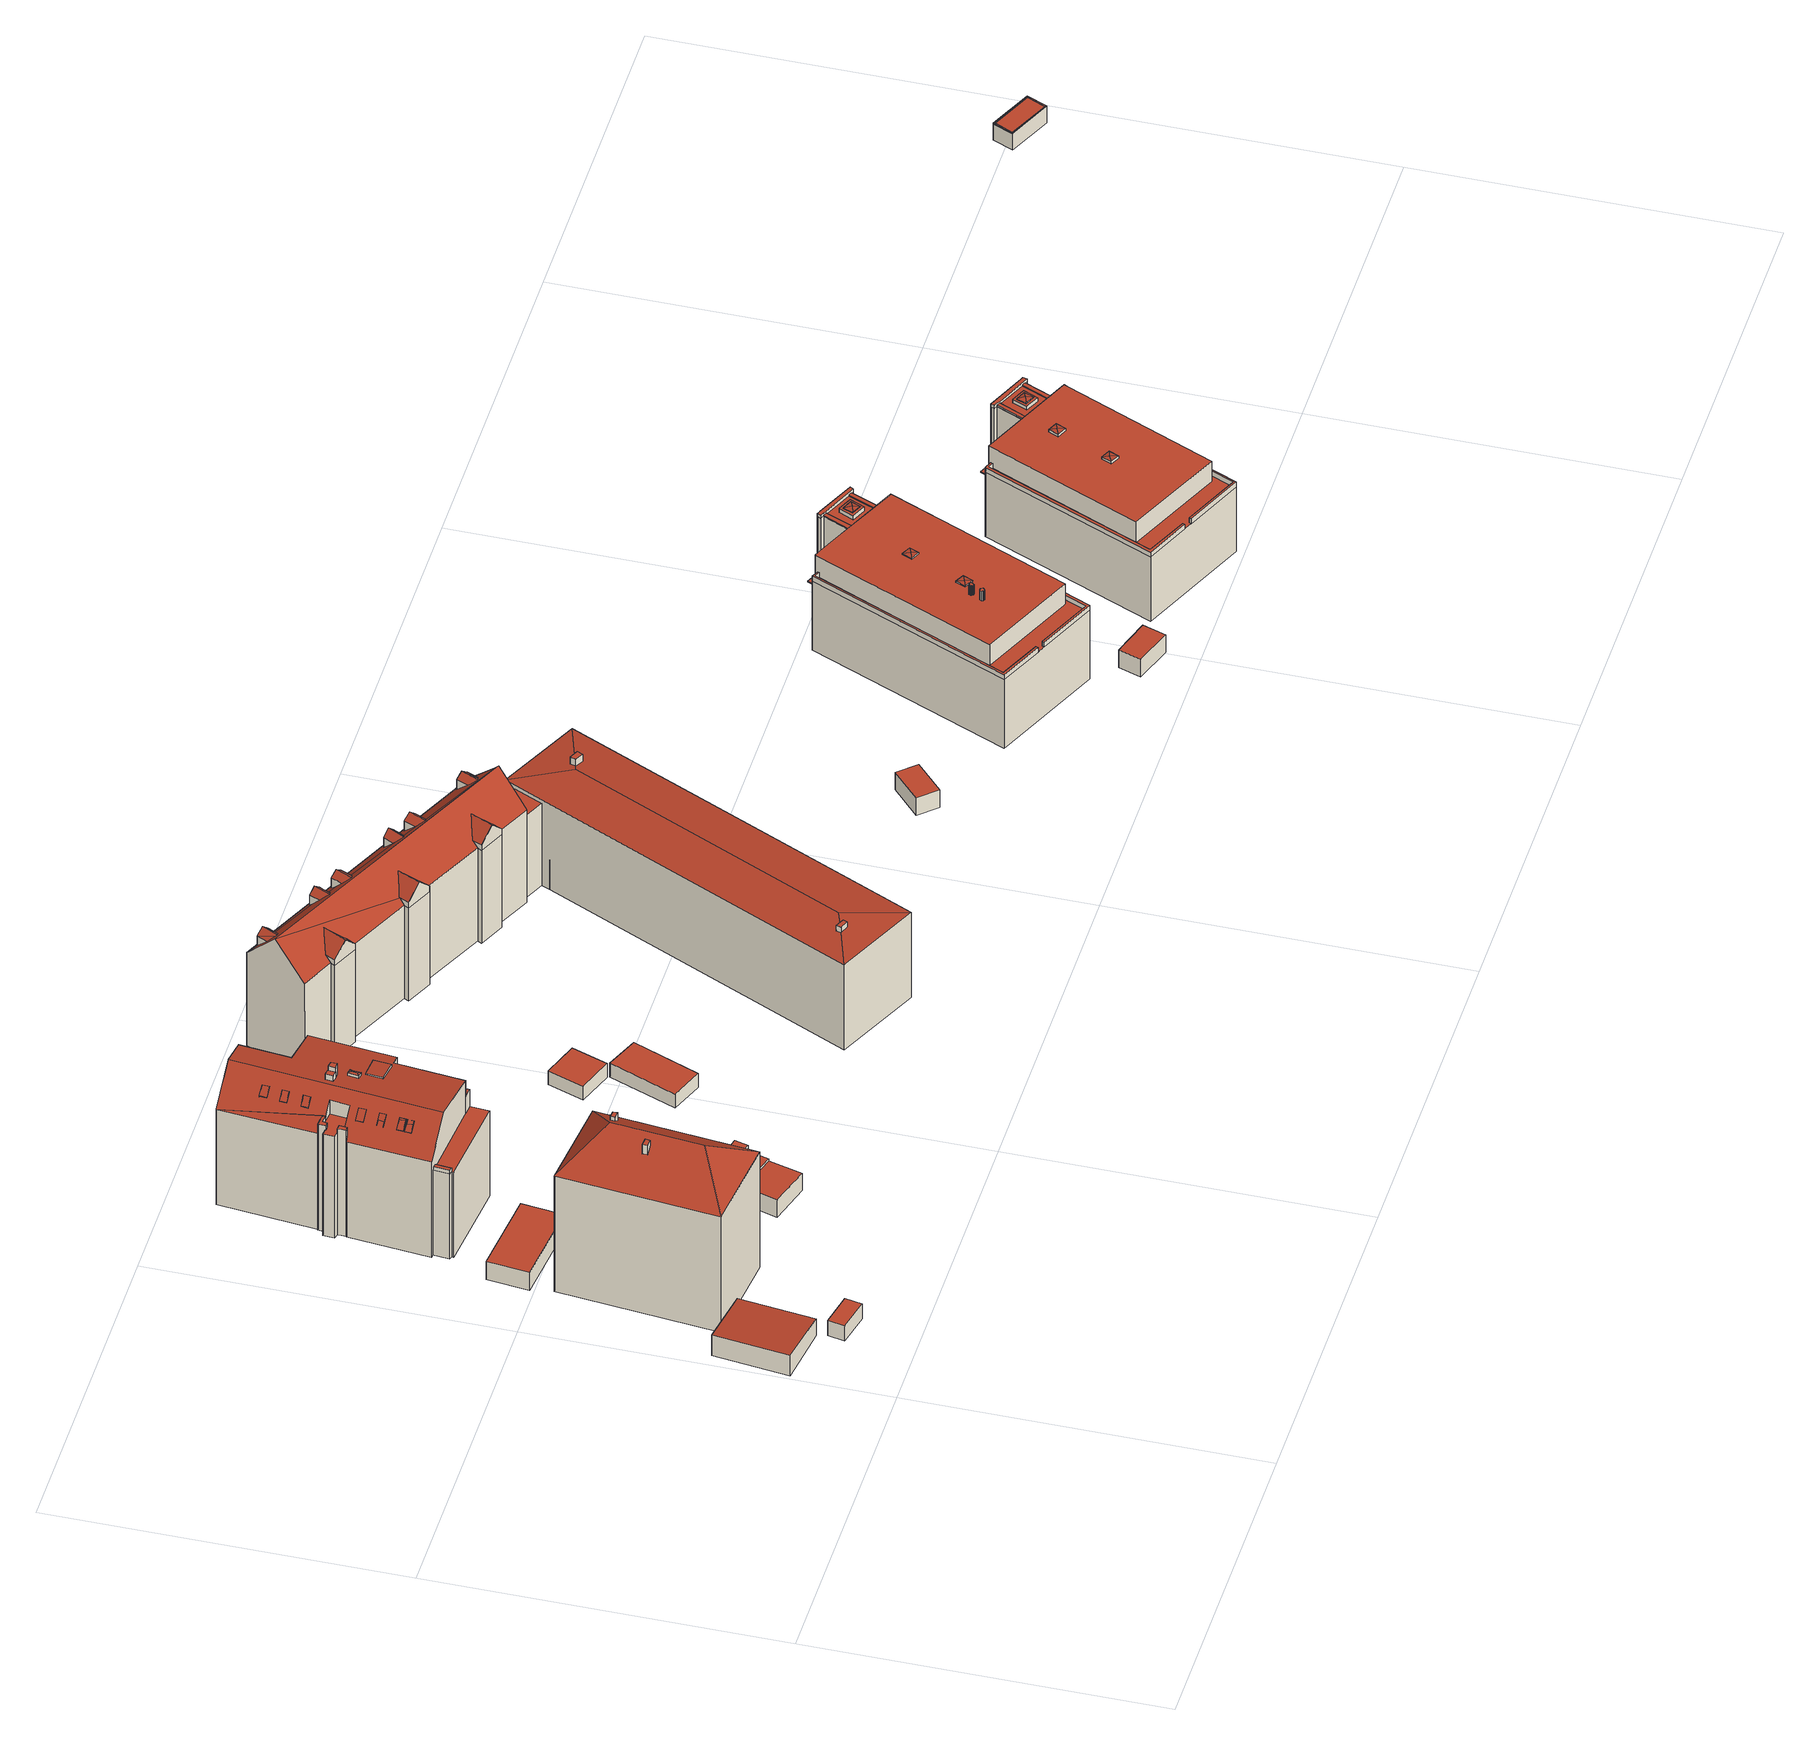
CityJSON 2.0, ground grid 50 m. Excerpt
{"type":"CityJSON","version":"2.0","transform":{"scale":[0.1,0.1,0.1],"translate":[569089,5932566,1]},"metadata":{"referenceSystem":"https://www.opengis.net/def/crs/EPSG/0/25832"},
"CityObjects":{
"building1":{"type":"Building","attributes":{"Grundfläche 2D":"11.774914","Grundhöhe NN":"1.462"},"geometry":[{"type":"Solid","lod":"3","boundaries":[[[[0,1,2,3]],[[4,5,3,2]],[[5,6,0,3]],[[6,7,1,0]],[[7,4,2,1]],[[7,6,5,4]]]],"semantics":{"surfaces":[{"type":"RoofSurface"},{"type":"WallSurface"},{"type":"GroundSurface"}],"values":[[0,1,1,1,1,2]]}}]},
"building2":{"type":"Building","attributes":{"Grundfläche 2D":"404.337652","Grundhöhe NN":"1.555"},"children":["building2-1","building2-2"],"geometry":[{"type":"Solid","lod":"3","boundaries":[[[[8,9,10]],[[8,11,12,9]],[[11,8,10,13]],[[11,13,12]],[[14,15,16,17]],[[18,19,17,16]],[[19,20,14,17]],[[20,21,15,14]],[[21,18,16,15]],[[22,23,10,9]],[[23,24,13,10]],[[24,25,12,13]],[[25,22,9,12]],[[21,20,19,18]],[[25,24,23,22]]]],"semantics":{"surfaces":[{"type":"RoofSurface"},{"type":"WallSurface"},{"type":"GroundSurface"}],"values":[[0,0,0,0,0,1,1,1,1,1,1,1,1,2,2]]}}]},
"building2-1":{"type":"BuildingInstallation","parents":["building2"],"geometry":[{"type":"MultiSurface","lod":"3","boundaries":[[[26,27,28,29]],[[29,28,30,31]],[[26,29,31,32]],[[27,26,32,33]],[[28,27,33,30]]],"semantics":{"surfaces":[{"type":"RoofSurface"},{"type":"WallSurface"}],"values":[0,1,1,1,1]}}]},
"building2-2":{"type":"BuildingInstallation","parents":["building2"],"geometry":[{"type":"MultiSurface","lod":"3","boundaries":[[[34,35,36,37]],[[38,39,37,36]],[[34,37,39,40]],[[40,41,35,34]],[[36,35,41,38]]],"semantics":{"surfaces":[{"type":"RoofSurface"},{"type":"WallSurface"}],"values":[0,1,1,1,1]}}]},
"building3":{"type":"Building","attributes":{"Grundfläche 2D":"72.703494","Grundhöhe NN":"2.565"},"geometry":[{"type":"Solid","lod":"3","boundaries":[[[[42,43,44,45,46,47,48]],[[49,50,51,46,45,44]],[[51,52,47,46]],[[52,53,48,47]],[[53,54,42,48]],[[54,55,43,42]],[[55,49,44,43]],[[53,52,51,50,49,55,54]]]],"semantics":{"surfaces":[{"type":"RoofSurface"},{"type":"WallSurface"},{"type":"GroundSurface"}],"values":[[0,1,1,1,1,1,1,2]]}}]},
"building4":{"type":"Building","attributes":{"Grundfläche 2D":"406.121510","Grundhöhe NN":"2.205"},"children":["building4-1","building4-2","building4-3","building4-4","building4-5","building4-6","building4-7","building4-8","building4-9","building4-10","building4-11","building4-12"],"geometry":[{"type":"Solid","lod":"3","boundaries":[[[[56,57,58,59,60,61,62,63]],[[64,65,66,67]],[[68,69,70,71,72,73,74,75,76,77,78,79,80,65,81,82]],[[83,79,78,84,85,86,87,88]],[[65,64,81]],[[89,90,91,92]],[[93,94,95,96,97]],[[98,99,100,101]],[[102,64,103,104,105,106,107,108]],[[109,110,111,112,113,114,115,116,117,70,118,119,120]],[[62,61,121,122]],[[63,62,122,123]],[[56,63,123,124]],[[57,56,124,125]],[[58,57,125,126]],[[90,89,127,128]],[[89,92,129,127]],[[97,116,115,93]],[[115,130,93]],[[131,95,94,93,130,132]],[[73,96,95,131,133,74]],[[117,116,97,96,73,72]],[[75,74,133,134]],[[76,75,134,135]],[[77,76,135,136]],[[61,60,59,98,84,78,77,136,121]],[[84,98,101,85]],[[85,101,100,86]],[[86,100,137,138,87]],[[91,88,87,138,129,92]],[[88,91,90,83]],[[139,65,80,79,83,90,128,140,141]],[[66,65,139,142]],[[81,64,102,82]],[[82,102,120,119,68]],[[68,119,118,69]],[[118,70,69]],[[98,59,58,99]],[[99,58,126,137,100]],[[67,66,142,143,105,104,103,64]],[[111,106,105,143,144,112]],[[106,111,110,107]],[[107,110,109,108]],[[108,109,120,102]],[[113,112,144,145]],[[114,113,145,146]],[[114,146,130,115]],[[72,71,117]],[[71,70,117]],[[141,140,128,127,129,138,137,126,125,124,123,122,121,136,135,134,133,131,132,130,146,145,144,143,142,139]]]],"semantics":{"surfaces":[{"type":"RoofSurface"},{"type":"WallSurface"},{"type":"GroundSurface"}],"values":[[0,0,0,0,0,0,0,0,0,0,1,1,1,1,1,1,1,1,1,1,1,1,1,1,1,1,1,1,1,1,1,1,1,1,1,1,1,1,1,1,1,1,1,1,1,1,1,1,1,2]]}}]},
"building4-1":{"type":"BuildingInstallation","parents":["building4"],"geometry":[{"type":"MultiSurface","lod":"3","boundaries":[[[147,148,149,150]],[[150,149,60,61]],[[147,150,61,62]],[[148,147,62,63]],[[149,148,63,60]]],"semantics":{"surfaces":[{"type":"RoofSurface"},{"type":"WallSurface"}],"values":[0,1,1,1,1]}}]},
"building4-2":{"type":"BuildingInstallation","parents":["building4"],"geometry":[{"type":"MultiSurface","lod":"3","boundaries":[[[151,152,153,154]],[[151,154,155,156]],[[152,151,156,157]],[[154,153,158,155]],[[153,152,157,158]]],"semantics":{"surfaces":[{"type":"RoofSurface"},{"type":"WallSurface"}],"values":[0,1,1,1,1]}}]},
"building4-3":{"type":"BuildingInstallation","parents":["building4"],"geometry":[{"type":"MultiSurface","lod":"3","boundaries":[[[159,160,161,162]],[[163,164,162,161]],[[159,162,164,165]],[[165,166,160,159]],[[161,160,166,163]]],"semantics":{"surfaces":[{"type":"RoofSurface"},{"type":"WallSurface"}],"values":[0,1,1,1,1]}}]},
"building4-4":{"type":"BuildingInstallation","parents":["building4"],"geometry":[{"type":"MultiSurface","lod":"3","boundaries":[[[167,168,169,170]],[[167,170,171]],[[172,173,169,168]],[[174,169,173]],[[174,171,170,169]],[[175,176,168,167]],[[176,177,178,173,172,168]],[[173,178,179,171,174]],[[179,175,167,171]]],"semantics":{"surfaces":[{"type":"RoofSurface"},{"type":"WallSurface"}],"values":[0,0,0,0,0,1,1,1,1]}}]},
"building4-5":{"type":"BuildingInstallation","parents":["building4"],"geometry":[{"type":"MultiSurface","lod":"3","boundaries":[[[180,181,182,183]],[[180,183,184,185]],[[181,180,185,186]],[[183,182,187,184]],[[182,181,186,187]]],"semantics":{"surfaces":[{"type":"RoofSurface"},{"type":"WallSurface"}],"values":[0,1,1,1,1]}}]},
"building4-6":{"type":"BuildingInstallation","parents":["building4"],"geometry":[{"type":"MultiSurface","lod":"3","boundaries":[[[188,189,190,191]],[[191,190,192,193]],[[188,191,193,194]],[[189,188,194,195]],[[190,189,195,192]]],"semantics":{"surfaces":[{"type":"RoofSurface"},{"type":"WallSurface"}],"values":[0,1,1,1,1]}}]},
"building4-7":{"type":"BuildingInstallation","parents":["building4"],"geometry":[{"type":"MultiSurface","lod":"3","boundaries":[[[196,197,198,199,200]],[[201,202,198,197]],[[202,203,199,198]],[[203,204,200,199]],[[204,205,196,200]]],"semantics":{"surfaces":[{"type":"RoofSurface"},{"type":"WallSurface"}],"values":[0,1,1,1,1]}}]},
"building4-8":{"type":"BuildingInstallation","parents":["building4"],"geometry":[{"type":"MultiSurface","lod":"3","boundaries":[[[206,207,208,209]],[[197,196,209,208]],[[210,206,209,196,205]],[[210,211,207,206]],[[201,197,208,207,211]]],"semantics":{"surfaces":[{"type":"RoofSurface"},{"type":"WallSurface"}],"values":[0,1,1,1,1]}}]},
"building4-9":{"type":"BuildingInstallation","parents":["building4"],"geometry":[{"type":"MultiSurface","lod":"3","boundaries":[[[212,213,214,215]],[[216,217,215,214]],[[217,218,212,215]],[[213,212,218,219]],[[214,213,219,216]]],"semantics":{"surfaces":[{"type":"RoofSurface"},{"type":"WallSurface"}],"values":[0,1,1,1,1]}}]},
"building4-10":{"type":"BuildingInstallation","parents":["building4"],"geometry":[{"type":"MultiSurface","lod":"3","boundaries":[[[220,221,222,223]],[[224,225,223,222]],[[220,223,225,226]],[[226,227,221,220]],[[222,221,227,224]]],"semantics":{"surfaces":[{"type":"RoofSurface"},{"type":"WallSurface"}],"values":[0,1,1,1,1]}}]},
"building4-11":{"type":"BuildingInstallation","parents":["building4"],"geometry":[{"type":"MultiSurface","lod":"3","boundaries":[[[228,229,230,231]],[[231,230,232,233]],[[228,231,233,234]],[[229,228,234,235]],[[230,229,235,232]]],"semantics":{"surfaces":[{"type":"RoofSurface"},{"type":"WallSurface"}],"values":[0,1,1,1,1]}}]},
"building4-12":{"type":"BuildingInstallation","parents":["building4"],"geometry":[{"type":"MultiSurface","lod":"3","boundaries":[[[236,237,238,239]],[[237,236,240,241]],[[239,238,242,243]],[[236,239,243,240]],[[238,237,241,242]]],"semantics":{"surfaces":[{"type":"RoofSurface"},{"type":"WallSurface"}],"values":[0,1,1,1,1]}}]},
"building5":{"type":"Building","attributes":{"Grundfläche 2D":"43.881809","Grundhöhe NN":"1.797"},"geometry":[{"type":"Solid","lod":"3","boundaries":[[[[244,245,246,247]],[[248,249,250,251]],[[246,252,253,251,247]],[[247,251,250,244]],[[244,250,254,255,245]],[[246,245,255,252]],[[248,251,253,256]],[[249,248,256,257]],[[250,249,257,254]],[[255,254,257,256,253,252]]]],"semantics":{"surfaces":[{"type":"RoofSurface"},{"type":"WallSurface"},{"type":"GroundSurface"}],"values":[[0,0,1,1,1,1,1,1,1,2]]}}]},
"building6":{"type":"Building","attributes":{"Grundfläche 2D":"37.625603","Grundhöhe NN":"1.797"},"geometry":[{"type":"Solid","lod":"3","boundaries":[[[[258,259,260,261]],[[262,263,264,265]],[[266,267,268,269]],[[270,271,261,260]],[[271,272,258,261]],[[272,273,259,258]],[[273,270,260,259]],[[274,275,265,264]],[[275,276,262,265]],[[276,277,263,262]],[[277,274,264,263]],[[278,279,269,268]],[[279,280,266,269]],[[280,281,267,266]],[[281,278,268,267]],[[273,272,271,270]],[[277,276,275,274]],[[281,280,279,278]]]],"semantics":{"surfaces":[{"type":"RoofSurface"},{"type":"WallSurface"},{"type":"GroundSurface"}],"values":[[0,0,0,1,1,1,1,1,1,1,1,1,1,1,1,2,2,2]]}}]},
"building7":{"type":"Building","attributes":{"Grundfläche 2D":"4.141785","Grundhöhe NN":"1.853"},"geometry":[{"type":"Solid","lod":"3","boundaries":[[[[282,283,284,285]],[[286,287,285,284]],[[287,288,282,285]],[[288,289,283,282]],[[289,286,284,283]],[[289,288,287,286]]]],"semantics":{"surfaces":[{"type":"RoofSurface"},{"type":"WallSurface"},{"type":"GroundSurface"}],"values":[[0,1,1,1,1,2]]}}]},
"building8":{"type":"Building","attributes":{"Grundfläche 2D":"51.509922","Grundhöhe NN":"2.421"},"geometry":[{"type":"Solid","lod":"3","boundaries":[[[[290,291,292,293]],[[294,295,293,292]],[[295,296,290,293]],[[296,297,291,290]],[[297,294,292,291]],[[297,296,295,294]]]],"semantics":{"surfaces":[{"type":"RoofSurface"},{"type":"WallSurface"},{"type":"GroundSurface"}],"values":[[0,1,1,1,1,2]]}}]},
"building9":{"type":"Building","attributes":{"Grundfläche 2D":"29.615906","Grundhöhe NN":"2.407"},"geometry":[{"type":"Solid","lod":"3","boundaries":[[[[298,299,300,301]],[[302,303,301,300]],[[303,304,298,301]],[[304,305,299,298]],[[305,302,300,299]],[[305,304,303,302]]]],"semantics":{"surfaces":[{"type":"RoofSurface"},{"type":"WallSurface"},{"type":"GroundSurface"}],"values":[[0,1,1,1,1,2]]}}]},
"building10":{"type":"Building","attributes":{"Grundfläche 2D":"429.200479","Grundhöhe NN":"2.576"},"children":["building10-1","building10-2","building10-3","building10-4","building10-5","building10-6"],"geometry":[{"type":"Solid","lod":"3","boundaries":[[[[306,307,308,309,310]],[[311,312,309,308,313,314]],[[315,316,317,318,319]],[[320,318,317,321,322]],[[323,324,325,326,327,328,329]],[[330,328,327,331,332]],[[321,317,316,315,333,334,332,331,327,326,325,324,335,336,337,338,339,340,322]],[[341,342,343,344,345,346,347,348,349,350,351]],[[348,347,346,345,344,343,342,341,351,339,349]],[[339,338,349]],[[352,351,350]],[[353,311,314,313,308,307,306,354,355,340,339,356]],[[357,354,306,310]],[[353,358,312,311]],[[312,358,357,310,309]],[[359,333,315,319]],[[340,355,360,320,322]],[[320,360,359,319,318]],[[329,361,335,324,323]],[[334,362,330,332]],[[330,362,361,329,328]],[[360,355,363,364]],[[359,360,364,365]],[[333,359,365,366]],[[334,333,366,367]],[[362,334,367,368]],[[361,362,368,369]],[[335,361,369,370]],[[336,335,370,371]],[[372,350,349,338,337,336,371,373]],[[352,350,372,374]],[[356,339,351,352,374,375]],[[353,356,375,376]],[[358,353,376,377]],[[357,358,377,378]],[[354,357,378,379]],[[355,354,379,363]],[[372,373,371,370,369,368,367,366,365,364,363,379,378,377,376,375,374]]]],"semantics":{"surfaces":[{"type":"RoofSurface"},{"type":"WallSurface"},{"type":"GroundSurface"}],"values":[[0,0,0,0,0,0,0,0,0,0,0,0,1,1,1,1,1,1,1,1,1,1,1,1,1,1,1,1,1,1,1,1,1,1,1,1,1,2]]}}]},
"building10-1":{"type":"BuildingInstallation","parents":["building10"],"geometry":[{"type":"MultiSurface","lod":"3","boundaries":[[[380,345,381,382,383,384,385]],[[386,381,345]],[[387,384,383,346,388]],[[389,390,345,386,345,380,385]],[[387,388,391]],[[387,391,389,385,384]]],"semantics":{"surfaces":[{"type":"RoofSurface"},{"type":"WallSurface"}],"values":[0,0,0,1,1,1]}}]},
"building10-2":{"type":"BuildingInstallation","parents":["building10"],"geometry":[{"type":"MultiSurface","lod":"3","boundaries":[[[392,393,394,395,396,397]],[[398,399,400,396,395,401,402]],[[403,341,393,392,397]],[[402,342,404,400,399,398]],[[400,404,403,397,396]]],"semantics":{"surfaces":[{"type":"RoofSurface"},{"type":"WallSurface"}],"values":[0,0,1,1,1]}}]},
"building10-3":{"type":"BuildingInstallation","parents":["building10"],"geometry":[{"type":"MultiSurface","lod":"3","boundaries":[[[405,406,407,408,409,410,411]],[[412,413,410,409,414,415]],[[416,417,343,407,406,405,411]],[[344,418,413,412,415]],[[413,418,416,411,410]]],"semantics":{"surfaces":[{"type":"RoofSurface"},{"type":"WallSurface"}],"values":[0,0,1,1,1]}}]},
"building10-4":{"type":"BuildingInstallation","parents":["building10"],"geometry":[{"type":"MultiSurface","lod":"3","boundaries":[[[347,419,420,421,422,423]],[[424,425,420,419,348,426]],[[422,421,427]],[[425,424,428]],[[425,428,427,421,420]]],"semantics":{"surfaces":[{"type":"RoofSurface"},{"type":"WallSurface"}],"values":[0,0,1,1,1]}}]},
"building10-5":{"type":"BuildingInstallation","parents":["building10"],"geometry":[{"type":"MultiSurface","lod":"3","boundaries":[[[429,430,431]],[[432,431,430,433]],[[433,434,432]],[[432,434,435,436]],[[429,431,437]],[[436,435,438]],[[436,438,437,431,432]]],"semantics":{"surfaces":[{"type":"RoofSurface"},{"type":"WallSurface"}],"values":[0,0,0,0,1,1,1]}}]},
"building10-6":{"type":"BuildingInstallation","parents":["building10"],"geometry":[{"type":"MultiSurface","lod":"3","boundaries":[[[439,440,441,442,443]],[[439,444,440]],[[440,444,445,446]],[[446,445,447,448]],[[442,441,449]],[[446,448,450]],[[446,450,449,441,440]]],"semantics":{"surfaces":[{"type":"RoofSurface"},{"type":"WallSurface"}],"values":[0,0,0,0,1,1,1]}}]},
"building11":{"type":"Building","attributes":{"Grundfläche 2D":"737.129441","Grundhöhe NN":"2.555"},"children":["building11-1","building11-2"],"geometry":[{"type":"MultiSurface","lod":"3","boundaries":[[[451,452,453,454,455]],[[455,456,457,458,453,452,451]],[[459,460,461,456,455,454]],[[461,460,459,457,456]],[[462,463,464,465]],[[454,453,466,467]],[[459,454,467,468]],[[468,469,470,457,459]],[[464,471,472,466,453,458,457,470,473,465]],[[463,462,474,475]],[[464,463,475,471]],[[462,465,473,474]],[[476,472,477,478]],[[476,478,479,469]],[[476,469,468,467,466,472]]],"semantics":{"surfaces":[{"type":"RoofSurface"},{"type":"WallSurface"},{"type":"GroundSurface"}],"values":[0,0,0,0,0,1,1,1,1,1,1,1,1,1,2]}}]},
"building11-1":{"type":"BuildingInstallation","parents":["building11"],"geometry":[{"type":"MultiSurface","lod":"3","boundaries":[[[480,481,482,483]],[[484,485,481,480]],[[486,482,481,485,452]],[[486,487,483,482]],[[451,484,480,483,487]]],"semantics":{"surfaces":[{"type":"RoofSurface"},{"type":"WallSurface"}],"values":[0,1,1,1,1]}}]},
"building11-2":{"type":"BuildingInstallation","parents":["building11"],"geometry":[{"type":"MultiSurface","lod":"3","boundaries":[[[488,489,490,491]],[[492,461,490,489]],[[461,493,491,490]],[[493,494,488,491]],[[460,492,489,488,494]]],"semantics":{"surfaces":[{"type":"RoofSurface"},{"type":"WallSurface"}],"values":[0,1,1,1,1]}}]},
"building12":{"type":"Building","attributes":{"Grundfläche 2D":"1.814504","Grundhöhe NN":"4.374"},"geometry":[{"type":"Solid","lod":"3","boundaries":[[[[495,496,497]],[[495,497,498]],[[499,500,497,496]],[[500,501,498,497]],[[501,502,495,498]],[[502,499,496,495]],[[502,501,500,499]]]],"semantics":{"surfaces":[{"type":"RoofSurface"},{"type":"WallSurface"},{"type":"GroundSurface"}],"values":[[0,0,1,1,1,1,2]]}}]},
"building13":{"type":"Building","attributes":{"Grundfläche 2D":"18.956743","Grundhöhe NN":"1.984"},"geometry":[{"type":"Solid","lod":"3","boundaries":[[[[503,504,505,506]],[[507,508,506,505]],[[508,509,503,506]],[[509,510,504,503]],[[510,507,505,504]],[[510,509,508,507]]]],"semantics":{"surfaces":[{"type":"RoofSurface"},{"type":"WallSurface"},{"type":"GroundSurface"}],"values":[[0,1,1,1,1,2]]}}]},
"building14":{"type":"Building","attributes":{"Grundfläche 2D":"589.310491","Grundhöhe NN":"2.720"},"children":["building14-1","building14-2","building14-3","building14-4","building14-5","building14-6","building14-7","building14-8","building14-9"],"geometry":[{"type":"Solid","lod":"3","boundaries":[[[[511,512,513,514,515,516,517,518]],[[519,520,521,522,523,524,525,526]],[[527,528,529,530,531,532]],[[533,534,535,536,537,538,539,540,541,542,543,544]],[[545,546,547,548,549,550,551,552,553,554,555,556,557,558]],[[559,560,561,562,563,564,565,566,567]],[[568,569,513,512]],[[514,513,569,570]],[[570,540,515,514]],[[540,539,516,515]],[[517,516,539,538]],[[518,517,538,537]],[[537,536,511,518]],[[533,544,522,521]],[[544,543,523,522]],[[524,523,543,542]],[[542,541,525,524]],[[541,571,526,525]],[[571,572,519,526]],[[572,573,520,519]],[[566,565,574,575]],[[567,566,575,576]],[[559,567,576,577]],[[511,536,535,527,532,531,578,579,568,512]],[[527,535,534,528]],[[520,573,580,581,530,529,528,534,533,521]],[[560,559,577,582,583,578,531,554]],[[584,557,556,555,531,530,581]],[[531,555,554]],[[569,568,579,585]],[[570,569,585,586]],[[571,541,540,570,586,587]],[[572,571,587,588]],[[573,572,588,580]],[[558,557,584,589]],[[545,558,589,590]],[[546,545,590,591]],[[592,593,594,595,574,565,564,550,549,548,547,546,591,596]],[[550,564,563,551]],[[597,595,594,598]],[[553,552,551,563,562,561]],[[599,600,601,597,598,602]],[[553,561,560,554]],[[582,600,599,583]],[[600,582,577,576,575,574,595,597,601]],[[583,599,602,598,594,593,592,596,591,590,589,584,581,580,588,587,586,585,579,578]]]],"semantics":{"surfaces":[{"type":"RoofSurface"},{"type":"WallSurface"},{"type":"GroundSurface"}],"values":[[0,0,0,0,0,0,1,1,1,1,1,1,1,1,1,1,1,1,1,1,1,1,1,1,1,1,1,1,1,1,1,1,1,1,1,1,1,1,1,1,1,1,1,1,2,2]]}}]},
"building14-1":{"type":"BuildingInstallation","parents":["building14"],"geometry":[{"type":"MultiSurface","lod":"3","boundaries":[[[603,604,605,606]],[[605,554,555,606]],[[603,606,555,607]],[[553,554,605,604]]],"semantics":{"surfaces":[{"type":"RoofSurface"},{"type":"WallSurface"}],"values":[0,1,1,1]}}]},
"building14-2":{"type":"BuildingInstallation","parents":["building14"],"geometry":[{"type":"MultiSurface","lod":"3","boundaries":[[[608,609,610,611]],[[557,609,608,556]],[[608,611,612,556]],[[557,558,610,609]]],"semantics":{"surfaces":[{"type":"RoofSurface"},{"type":"WallSurface"}],"values":[0,1,1,1]}}]},
"building14-3":{"type":"BuildingInstallation","parents":["building14"],"geometry":[{"type":"MultiSurface","lod":"3","boundaries":[[[613,614,615,616,617,618,619,620,621,622,623]],[[550,551,616,615]],[[551,552,553,604,603,607,612,611,610,558,545,621,620,619,618,617,616]],[[545,546,622,621]],[[546,547,548,549,550,615,614,613,623,622]]],"semantics":{"surfaces":[{"type":"RoofSurface"},{"type":"WallSurface"}],"values":[0,1,1,1,1]}}]},
"building14-4":{"type":"BuildingInstallation","parents":["building14"],"geometry":[{"type":"MultiSurface","lod":"3","boundaries":[[[624,625,626]],[[624,627,625]],[[624,626,628]],[[624,628,627]],[[626,625,629,630]],[[628,626,630,631]],[[627,628,631,632]],[[625,627,632,629]]],"semantics":{"surfaces":[{"type":"RoofSurface"},{"type":"WallSurface"}],"values":[0,0,0,0,1,1,1,1]}}]},
"building14-5":{"type":"BuildingInstallation","parents":["building14"],"geometry":[{"type":"MultiSurface","lod":"3","boundaries":[[[633,634,635,636],[632,631,630,629]],[[637,638,636,635]],[[638,639,633,636]],[[639,640,634,633]],[[637,635,634,640]]],"semantics":{"surfaces":[{"type":"RoofSurface"},{"type":"WallSurface"}],"values":[0,1,1,1,1]}}]},
"building14-6":{"type":"BuildingInstallation","parents":["building14"],"geometry":[{"type":"MultiSurface","lod":"3","boundaries":[[[641,642,643,644,645,646,647,648,649,650,651,652,653,654,655,656,657,658]],[[651,650,659,660]],[[652,651,660,661]],[[650,649,662,659]],[[653,652,661,663]],[[654,653,663,664]],[[655,654,664,665]],[[656,655,665,666]],[[657,656,666,667]],[[658,657,667,668]],[[641,658,668,669]],[[642,641,669,670]],[[643,642,670,671]],[[644,643,671,672]],[[645,644,672,673]],[[646,645,673,674]],[[647,646,674,675]],[[648,647,675,676]],[[649,648,676,662]]],"semantics":{"surfaces":[{"type":"RoofSurface"},{"type":"WallSurface"}],"values":[0,1,1,1,1,1,1,1,1,1,1,1,1,1,1,1,1,1,1]}}]},
"building14-7":{"type":"BuildingInstallation","parents":["building14"],"geometry":[{"type":"MultiSurface","lod":"3","boundaries":[[[677,678,679,680,681,682,683,684,685,686,687,688,689,690,691,692,693,694,695]],[[682,681,696,697]],[[683,682,697,698]],[[684,683,698,699]],[[685,684,699,700]],[[686,685,700,701]],[[687,686,701,702]],[[688,687,702,703]],[[689,688,703,704]],[[690,689,704,705]],[[691,690,705,706]],[[692,691,706,707]],[[693,692,707,708]],[[694,693,708,709]],[[695,694,709,710]],[[677,695,710,711]],[[678,677,711,712]],[[679,678,712,713]],[[680,679,713,714]],[[681,680,714,696]]],"semantics":{"surfaces":[{"type":"RoofSurface"},{"type":"WallSurface"}],"values":[0,1,1,1,1,1,1,1,1,1,1,1,1,1,1,1,1,1,1,1]}}]},
"building14-8":{"type":"BuildingInstallation","parents":["building14"],"geometry":[{"type":"MultiSurface","lod":"3","boundaries":[[[715,716,717]],[[717,716,718]],[[719,716,715]],[[718,716,719]],[[720,721,715,717]],[[721,722,719,715]],[[722,723,718,719]],[[723,720,717,718]]],"semantics":{"surfaces":[{"type":"RoofSurface"},{"type":"WallSurface"}],"values":[0,0,0,0,1,1,1,1]}}]},
"building14-9":{"type":"BuildingInstallation","parents":["building14"],"geometry":[{"type":"MultiSurface","lod":"3","boundaries":[[[724,725,726]],[[726,725,727]],[[728,725,724]],[[727,725,728]],[[729,730,724,726]],[[730,731,728,724]],[[731,732,727,728]],[[732,729,726,727]]],"semantics":{"surfaces":[{"type":"RoofSurface"},{"type":"WallSurface"}],"values":[0,0,0,0,1,1,1,1]}}]},
"building15":{"type":"Building","attributes":{"Grundfläche 2D":"19.459402","Grundhöhe NN":"2.302"},"geometry":[{"type":"Solid","lod":"3","boundaries":[[[[733,734,735,736]],[[737,738,736,735]],[[738,739,733,736]],[[739,740,734,733]],[[740,737,735,734]],[[740,739,738,737]]]],"semantics":{"surfaces":[{"type":"RoofSurface"},{"type":"WallSurface"},{"type":"GroundSurface"}],"values":[[0,1,1,1,1,2]]}}]},
"building16":{"type":"Building","attributes":{"Grundfläche 2D":"514.083804","Grundhöhe NN":"2.368"},"children":["building16-1","building16-2","building16-3","building16-4","building16-5","building16-6","building16-7"],"geometry":[{"type":"Solid","lod":"3","boundaries":[[[[741,742,743,744,745,746,747,748]],[[749,750,751,752,753,754,755,756,757]],[[758,759,760,761,762,763]],[[764,765,766,767,768,769,770,771,772,773]],[[774,775,776,777,778,779,780,781,782,783,784,785,786]],[[787,788,789,790,791,792,793,794,795]],[[743,742,781,780]],[[744,743,780,779]],[[779,778,745,744]],[[796,797,747,746]],[[797,798,748,747]],[[798,782,741,748]],[[782,781,742,741]],[[784,783,752,751]],[[783,799,753,752]],[[799,800,754,753]],[[800,801,755,754]],[[775,774,757,756]],[[774,786,785,750,749,757]],[[751,750,785,784]],[[745,778,777,758,763,762,802,803,796,746]],[[758,777,776,759]],[[755,801,804,805,761,760,759,776,775,756]],[[805,806,772,771,770,789,788,807,808,809,802,762,761]],[[794,793,810,811]],[[812,787,795,794,811,813]],[[788,787,812,807]],[[773,772,806,814]],[[764,773,814,815]],[[765,764,815,816]],[[817,818,810,793,792,767,766,765,816,819]],[[767,792,791,768]],[[820,818,817,821]],[[768,791,790,769]],[[822,820,821,823]],[[769,790,789,770]],[[808,822,823,809]],[[797,796,803,824]],[[798,797,824,825]],[[799,783,782,798,825,826]],[[800,799,826,827]],[[801,800,827,804]],[[802,809,823,821,817,819,816,815,814,806,805,804,827,826,825,824,803]],[[808,807,812,813,811,810,818,820,822]]]],"semantics":{"surfaces":[{"type":"RoofSurface"},{"type":"WallSurface"},{"type":"GroundSurface"}],"values":[[0,0,0,0,0,0,1,1,1,1,1,1,1,1,1,1,1,1,1,1,1,1,1,1,1,1,1,1,1,1,1,1,1,1,1,1,1,1,1,1,1,1,2,2]]}}]},
"building16-1":{"type":"BuildingInstallation","parents":["building16"],"geometry":[{"type":"MultiSurface","lod":"3","boundaries":[[[828,829,830]],[[830,829,831]],[[832,829,828]],[[831,829,832]],[[833,834,828,830]],[[834,835,832,828]],[[835,836,831,832]],[[836,833,830,831]]],"semantics":{"surfaces":[{"type":"RoofSurface"},{"type":"WallSurface"}],"values":[0,0,0,0,1,1,1,1]}}]},
"building16-2":{"type":"BuildingInstallation","parents":["building16"],"geometry":[{"type":"MultiSurface","lod":"3","boundaries":[[[837,838,839]],[[839,838,840]],[[841,838,837]],[[840,838,841]],[[842,843,837,839]],[[843,844,841,837]],[[844,845,840,841]],[[845,842,839,840]]],"semantics":{"surfaces":[{"type":"RoofSurface"},{"type":"WallSurface"}],"values":[0,0,0,0,1,1,1,1]}}]},
"building16-3":{"type":"BuildingInstallation","parents":["building16"],"geometry":[{"type":"MultiSurface","lod":"3","boundaries":[[[846,847,848,849]],[[848,770,850,849]],[[846,849,850,851]],[[769,770,848,847]]],"semantics":{"surfaces":[{"type":"RoofSurface"},{"type":"WallSurface"}],"values":[0,1,1,1]}}]},
"building16-4":{"type":"BuildingInstallation","parents":["building16"],"geometry":[{"type":"MultiSurface","lod":"3","boundaries":[[[852,853,854,855],[856,857,858,859]],[[860,861,855,854]],[[861,862,852,855]],[[862,863,853,852]],[[860,854,853,863]]],"semantics":{"surfaces":[{"type":"RoofSurface"},{"type":"WallSurface"}],"values":[0,1,1,1,1]}}]},
"building16-5":{"type":"BuildingInstallation","parents":["building16"],"geometry":[{"type":"MultiSurface","lod":"3","boundaries":[[[864,865,866,867]],[[864,867,868,771]],[[772,865,864,771]],[[772,773,866,865]]],"semantics":{"surfaces":[{"type":"RoofSurface"},{"type":"WallSurface"}],"values":[0,1,1,1]}}]},
"building16-6":{"type":"BuildingInstallation","parents":["building16"],"geometry":[{"type":"MultiSurface","lod":"3","boundaries":[[[869,870,871,872,873,874,875]],[[767,768,870,869]],[[773,764,873,872,871,870,768,769,847,846,851,868,867,866]],[[764,765,874,873]],[[765,766,767,869,875,874]]],"semantics":{"surfaces":[{"type":"RoofSurface"},{"type":"WallSurface"}],"values":[0,1,1,1,1]}}]},
"building16-7":{"type":"BuildingInstallation","parents":["building16"],"geometry":[{"type":"MultiSurface","lod":"3","boundaries":[[[876,877,878]],[[876,879,877]],[[876,878,880]],[[876,880,879]],[[878,877,859,858]],[[880,878,858,857]],[[879,880,857,856]],[[877,879,856,859]]],"semantics":{"surfaces":[{"type":"RoofSurface"},{"type":"WallSurface"}],"values":[0,0,0,0,1,1,1,1]}}]},
"building17":{"type":"Building","attributes":{"Grundfläche 2D":"22.065098","Grundhöhe NN":"9.130"},"children":["building17-1","building17-2"],"geometry":[{"type":"Solid","lod":"3","boundaries":[[[[881,882,883,884]],[[885,886,884,883]],[[886,887,881,884]],[[887,888,882,881]],[[888,885,883,882]],[[888,887,886,885]]]],"semantics":{"surfaces":[{"type":"RoofSurface"},{"type":"WallSurface"},{"type":"GroundSurface"}],"values":[[0,1,1,1,1,2]]}}]},
"building17-1":{"type":"BuildingInstallation","parents":["building17"],"geometry":[{"type":"MultiSurface","lod":"3","boundaries":[[[889,890,891,892,893,894]],[[882,883,893,892]],[[894,893,883,884]],[[895,896,890,889]],[[891,890,896,897]]],"semantics":{"surfaces":[{"type":"RoofSurface"},{"type":"WallSurface"}],"values":[0,1,1,1,1]}}]},
"building17-2":{"type":"BuildingInstallation","parents":["building17"],"geometry":[{"type":"MultiSurface","lod":"3","boundaries":[[[894,898,892,891,899,889]],[[897,900,899,891]],[[889,899,900,895]],[[884,881,898,894]],[[881,882,892,898]]],"semantics":{"surfaces":[{"type":"RoofSurface"},{"type":"WallSurface"}],"values":[0,1,1,1,1]}}]}
},
"vertices":[
[139,83,30],[144,107,30],[96,117,30],[91,93,30],[96,117,5],[91,93,5],[139,83,5],[144,107,5],
[151,418,250],[225,461,199],[89,475,199],[138,290,250],[202,235,199],[66,249,199],[104,238,34],[19,249,40],[6,142,40],[91,131,34],[6,142,6],[91,131,6],[104,238,6],[19,249,6],[225,461,6],[89,475,6],[66,249,6],[202,235,6],
[183,417,240],[183,423,240],[174,424,240],[173,417,240],[174,424,234],[173,417,234],[183,417,227],[183,423,227],
[132,360,248],[133,367,248],[122,368,248],[122,361,248],[122,368,232],[122,361,232],[132,360,240],[133,367,240],
[199,549,46],[78,562,46],[71,503,46],[193,490,46],[194,490,46],[194,496,46],[193,496,46],[71,503,16],[193,490,16],[194,490,16],[194,496,16],[193,496,16],[199,549,16],[78,562,16],
[113,614,154],[242,601,154],[244,628,154],[229,629,154],[116,640,154],[111,641,154],[109,618,154],[114,617,154],[138,793,189],[136,933,171],[122,795,172],[127,795,178],[152,788,205],[149,760,205],[129,762,182],[125,762,179],[125,762,178],[124,757,179],[122,757,176],[122,756,176],[117,756,171],[106,641,172],[150,637,219],[180,929,219],[179,929,219],[138,793,190],[138,789,190],[216,925,215],[229,629,209],[239,727,209],[253,726,207],[265,847,207],[209,853,215],[225,925,185],[216,925,185],[209,853,185],[218,852,185],[118,769,189],[118,763,189],[118,757,189],[124,757,189],[125,768,189],[229,629,182],[244,628,182],[253,726,182],[239,727,182],[138,789,189],[127,795,189],[122,795,189],[121,795,189],[120,784,189],[126,784,189],[127,790,189],[127,790,182],[126,784,182],[120,784,182],[120,785,182],[112,786,182],[111,770,182],[118,769,182],[125,768,182],[125,762,182],[149,760,182],[152,788,182],[138,789,182],[111,641,12],[109,618,12],[114,617,12],[113,614,12],[242,601,12],[244,628,12],[225,925,12],[216,925,12],[218,852,12],[118,769,12],[118,757,12],[118,763,12],[122,757,12],[122,756,12],[117,756,12],[106,641,12],[253,726,12],[265,847,12],[136,933,12],[180,929,12],[179,929,12],[122,795,12],[121,795,12],[120,785,12],[112,786,12],[111,770,12],
[109,618,160],[114,617,160],[116,640,160],[111,641,160],
[141,684,205],[142,693,205],[131,694,194],[130,685,194],[130,685,193],[141,684,204],[142,693,204],[131,694,193],
[156,842,204],[157,852,204],[147,852,194],[146,843,194],[147,852,193],[146,843,193],[156,842,203],[157,852,203],
[192,775,220],[190,760,220],[196,763,220],[196,771,220],[202,774,218],[195,759,219],[200,759,218],[201,771,218],[192,775,216],[190,760,216],[195,759,215],[200,759,215],[202,774,215],
[143,711,205],[144,720,205],[134,721,193],[133,712,193],[133,712,192],[143,711,204],[144,720,204],[134,721,192],
[146,738,205],[147,748,205],[136,749,193],[135,739,193],[136,749,192],[135,739,192],[146,738,204],[147,748,204],
[182,788,227],[183,798,227],[183,799,227],[175,800,227],[174,789,227],[183,798,217],[183,799,217],[175,800,218],[174,789,218],[182,788,217],
[191,788,234],[191,797,234],[183,798,234],[182,788,234],[191,788,216],[191,797,216],
[140,673,205],[141,682,205],[130,683,194],[129,674,194],[130,683,193],[129,674,193],[140,673,204],[141,682,204],
[153,813,204],[154,823,204],[144,823,194],[143,814,194],[144,823,193],[143,814,193],[153,813,203],[154,823,203],
[200,730,216],[230,727,214],[232,752,214],[202,754,216],[232,752,210],[202,754,214],[200,730,214],[230,727,210],
[159,869,204],[160,879,204],[150,880,194],[149,870,194],[159,869,203],[160,879,203],[150,880,192],[149,870,193],
[372,268,40],[378,291,40],[320,308,40],[314,285,40],[300,238,37],[359,221,37],[372,268,37],[314,285,37],[320,308,8],[314,285,8],[372,268,8],[378,291,8],[300,238,8],[359,221,8],
[366,302,39],[380,357,39],[350,365,39],[335,310,39],[400,303,32],[405,322,32],[376,329,32],[371,311,32],[308,316,33],[331,309,33],[347,366,33],[325,373,33],[350,365,8],[335,310,8],[366,302,8],[380,357,8],[376,329,8],[371,311,8],[400,303,8],[405,322,8],[347,366,8],[325,373,8],[308,316,8],[331,309,8],
[341,716,32],[344,746,31],[330,747,31],[327,718,32],[330,747,9],[327,718,9],[341,716,9],[344,746,9],
[467,417,37],[514,399,37],[552,494,37],[505,513,37],[552,494,14],[505,513,14],[467,417,14],[514,399,14],
[470,585,37],[452,534,37],[503,516,37],[521,567,37],[503,516,14],[521,567,14],[470,585,14],[452,534,14],
[492,857,180],[489,865,186],[483,884,200],[467,851,200],[485,843,180],[454,874,180],[448,860,180],[482,884,200],[463,877,186],[625,795,180],[622,803,186],[616,822,200],[601,790,200],[619,781,180],[581,798,180],[589,813,180],[588,812,180],[754,727,180],[757,734,180],[754,742,186],[750,753,194],[748,761,200],[733,729,200],[751,721,180],[714,738,180],[728,754,186],[720,751,180],[622,788,171],[717,744,171],[754,727,171],[806,703,171],[809,709,178],[825,745,219],[424,932,219],[588,812,179],[542,915,184],[559,905,186],[580,893,188],[597,883,190],[670,842,197],[686,833,198],[710,819,201],[719,813,202],[828,751,212],[845,789,173],[442,972,174],[443,975,171],[451,866,171],[488,849,171],[584,805,171],[403,888,171],[485,843,171],[448,860,171],[619,781,171],[581,798,171],[751,721,171],[714,738,171],[584,805,16],[581,798,16],[619,781,16],[622,788,16],[717,744,16],[714,738,16],[751,721,16],[754,727,16],[806,703,16],[845,789,16],[825,745,16],[443,975,16],[403,888,16],[451,866,16],[448,860,16],[485,843,16],[488,849,16],
[670,843,197],[670,841,198],[671,839,199],[674,830,206],[686,853,206],[677,857,197],[669,841,197],[695,849,197],[687,833,197],[677,857,180],[670,843,196],[695,849,180],
[542,915,197],[537,904,197],[540,896,203],[542,892,205],[553,915,205],[544,919,197],[559,905,197],[560,907,197],[562,911,197],[546,893,202],[555,895,197],[544,919,180],[562,911,180],
[580,895,197],[580,893,197],[576,885,197],[579,878,202],[581,873,205],[592,897,205],[583,901,197],[597,883,197],[601,893,197],[587,875,202],[594,877,197],[583,901,180],[580,895,186],[601,893,180],
[713,811,206],[724,835,206],[715,840,197],[708,824,197],[708,822,198],[726,815,197],[733,831,197],[724,815,199],[715,840,180],[733,831,180],
[443,948,196],[447,939,203],[450,963,196],[459,958,205],[448,936,205],[457,938,200],[461,939,196],[468,954,196],[450,963,180],[468,954,180],
[807,767,206],[819,792,206],[810,796,198],[803,780,198],[804,776,200],[814,769,202],[818,771,199],[828,787,198],[819,771,199],[821,771,198],[810,796,181],[828,787,181],
[696,260,163],[687,257,162],[631,238,158],[752,182,158],[720,269,165],[905,665,165],[869,748,159],[843,693,159],[989,692,159],[925,671,163],[913,667,164],[828,751,153],[809,709,153],[843,693,153],[863,735,153],[631,238,16],[752,182,16],[989,692,16],[879,743,16],[869,748,16],[843,693,16],[838,681,16],[863,735,16],[828,751,16],[809,709,16],[848,677,16],[838,681,67],[848,677,67],[879,743,67],
[688,264,171],[686,257,171],[699,252,171],[701,258,171],[688,264,162],[686,257,162],[699,252,162],[701,258,163],
[929,669,175],[916,675,175],[913,667,175],[925,661,175],[916,675,163],[925,661,163],[929,669,163],
[814,838,53],[803,843,46],[797,830,47],[808,825,53],[803,843,34],[797,830,34],[808,825,34],[814,838,34],
[1129,245,39],[1171,284,39],[1148,309,39],[1106,270,39],[1148,309,10],[1106,270,10],[1129,245,10],[1171,284,10],
[1387,473,140],[1388,475,140],[1378,480,140],[1254,194,140],[1317,166,140],[1318,169,140],[1258,196,140],[1380,476,140],[1539,410,140],[1529,414,140],[1528,411,140],[1534,408,140],[1412,128,140],[1330,164,140],[1329,161,140],[1414,124,140],[1276,219,166],[1417,157,166],[1528,411,166],[1530,417,166],[1390,479,166],[1388,475,166],[1528,411,132],[1417,157,132],[1276,219,132],[1387,473,132],[1380,476,132],[1258,196,132],[1318,169,132],[1317,166,132],[1329,161,132],[1330,164,132],[1412,128,132],[1534,408,132],[1526,465,162],[1529,470,162],[1525,472,162],[1473,495,162],[1472,495,162],[1468,497,162],[1465,492,162],[1470,490,162],[1470,489,162],[1453,451,162],[1459,449,162],[1501,430,162],[1506,428,162],[1522,467,162],[1435,459,63],[1453,451,63],[1470,489,63],[1470,490,63],[1465,492,63],[1468,497,63],[1472,495,63],[1473,498,63],[1455,506,63],[1388,475,132],[1378,480,132],[1254,194,132],[1414,124,132],[1539,410,132],[1529,414,132],[1472,495,61],[1473,498,61],[1455,506,61],[1435,459,61],[1390,479,17],[1388,475,17],[1529,414,17],[1530,417,17],[1453,451,61],[1453,451,17],[1506,428,17],[1378,480,17],[1254,194,17],[1414,124,17],[1539,410,17],[1522,467,17],[1526,465,17],[1529,470,17],[1473,495,17],[1472,495,17],[1468,497,17],[1468,497,61],[1525,472,17],[1465,492,61],[1465,492,17],[1470,489,17],[1470,489,61],[1470,490,61],[1470,490,17],
[1475,487,164],[1470,489,164],[1453,451,164],[1459,449,164],[1475,487,162],
[1501,430,164],[1506,428,164],[1522,467,164],[1517,469,164],[1517,469,162],
[1473,495,167],[1472,495,167],[1468,497,167],[1465,492,167],[1470,490,167],[1470,489,167],[1517,469,167],[1522,467,167],[1526,465,167],[1529,470,167],[1525,472,167],
[1489,457,171],[1484,467,170],[1478,453,170],[1498,461,170],[1492,447,170],[1484,467,169],[1478,453,169],[1492,447,169],[1498,461,169],
[1494,442,169],[1503,463,169],[1483,472,169],[1473,451,169],[1483,472,162],[1473,451,162],[1494,442,162],[1503,463,162],
[1362,249,182],[1363,249,182],[1363,250,182],[1364,251,182],[1363,252,182],[1363,253,182],[1362,254,182],[1361,254,182],[1360,254,182],[1359,254,182],[1358,253,182],[1358,252,182],[1357,251,182],[1358,250,182],[1358,249,182],[1359,249,182],[1360,248,182],[1361,248,182],[1359,254,166],[1358,253,166],[1358,252,166],[1360,254,166],[1357,251,166],[1358,250,166],[1358,249,166],[1359,249,166],[1360,248,166],[1361,248,166],[1362,249,166],[1363,249,166],[1363,250,166],[1364,251,166],[1363,252,166],[1363,253,166],[1362,254,166],[1361,254,166],
[1370,269,182],[1369,270,182],[1368,270,182],[1367,270,182],[1366,270,182],[1365,270,182],[1365,269,182],[1364,268,182],[1364,267,182],[1364,266,182],[1365,266,182],[1365,265,182],[1366,264,182],[1367,264,182],[1368,264,182],[1369,265,182],[1370,266,182],[1370,267,182],[1370,268,182],[1366,270,166],[1365,270,166],[1365,269,166],[1364,268,166],[1364,267,166],[1364,266,166],[1365,266,166],[1365,265,166],[1366,264,166],[1367,264,166],[1368,264,166],[1369,265,166],[1370,266,166],[1370,267,166],[1370,268,166],[1370,269,166],[1369,270,166],[1368,270,166],[1367,270,166],
[1378,278,168],[1387,282,169],[1384,292,168],[1397,286,168],[1391,272,168],[1384,292,166],[1378,278,166],[1391,272,166],[1397,286,166],
[1413,358,168],[1422,362,169],[1419,372,168],[1432,366,168],[1426,352,168],[1419,372,166],[1413,358,166],[1426,352,166],[1432,366,166],
[1494,45,42],[1505,78,42],[1450,95,42],[1439,63,42],[1450,95,13],[1439,63,13],[1494,45,13],[1505,78,13],
[1610,51,130],[1611,54,130],[1551,81,130],[1655,321,130],[1663,318,130],[1664,321,130],[1653,325,130],[1546,79,130],[1810,253,130],[1706,13,130],[1624,49,130],[1622,46,130],[1707,9,130],[1814,256,130],[1805,259,130],[1803,256,130],[1810,254,130],[1569,104,156],[1709,42,156],[1803,256,156],[1806,262,156],[1665,324,156],[1664,321,156],[1802,310,153],[1804,316,153],[1800,317,153],[1743,342,153],[1741,337,153],[1746,335,153],[1729,296,153],[1776,275,153],[1781,273,153],[1798,312,153],[1810,254,122],[1803,256,122],[1709,42,122],[1569,104,122],[1663,318,122],[1655,321,122],[1551,81,122],[1611,54,122],[1610,51,122],[1622,46,122],[1624,49,122],[1706,13,122],[1810,253,122],[1731,352,53],[1711,304,53],[1729,296,53],[1746,335,53],[1741,337,53],[1743,342,53],[1748,340,53],[1750,344,53],[1745,346,53],[1664,321,122],[1653,325,122],[1546,79,122],[1707,9,122],[1814,256,122],[1805,259,122],[1665,324,14],[1664,321,14],[1805,259,14],[1806,262,14],[1781,273,14],[1711,304,51],[1729,296,51],[1729,296,14],[1748,340,51],[1750,344,51],[1731,352,51],[1745,346,51],[1798,312,14],[1802,310,14],[1804,316,14],[1743,342,14],[1743,342,51],[1800,317,14],[1741,337,51],[1741,337,14],[1746,335,51],[1746,335,14],[1653,325,14],[1546,79,14],[1707,9,14],[1814,256,14],
[1671,164,160],[1680,169,161],[1677,178,160],[1690,172,160],[1684,158,160],[1677,178,156],[1671,164,156],[1684,158,156],[1690,172,156],
[1705,243,160],[1715,248,161],[1711,257,160],[1725,251,160],[1719,237,160],[1711,257,156],[1705,243,156],[1719,237,156],[1725,251,156],
[1751,332,155],[1746,335,155],[1729,296,155],[1734,294,155],[1734,294,153],[1751,332,153],
[1769,287,159],[1778,308,159],[1758,317,159],[1749,296,159],[1774,306,159],[1768,292,159],[1754,298,159],[1759,312,159],[1758,317,153],[1749,296,153],[1769,287,153],[1778,308,153],
[1776,275,155],[1781,273,155],[1798,312,155],[1793,314,155],[1793,314,153],
[1743,342,158],[1741,337,158],[1746,335,158],[1751,332,158],[1802,310,158],[1804,316,158],[1800,317,158],
[1764,302,162],[1759,312,160],[1754,298,160],[1774,306,160],[1768,292,160],
[2382,439,108],[2395,468,108],[2332,496,108],[2319,467,108],[2332,496,81],[2319,467,81],[2382,439,81],[2395,468,81],
[2321,468,109],[2333,494,109],[2393,467,109],[2395,468,109],[2332,496,109],[2319,467,109],[2321,468,108],[2333,494,108],[2393,467,108],
[2382,439,109],[2381,441,109],[2381,441,108]
]}
